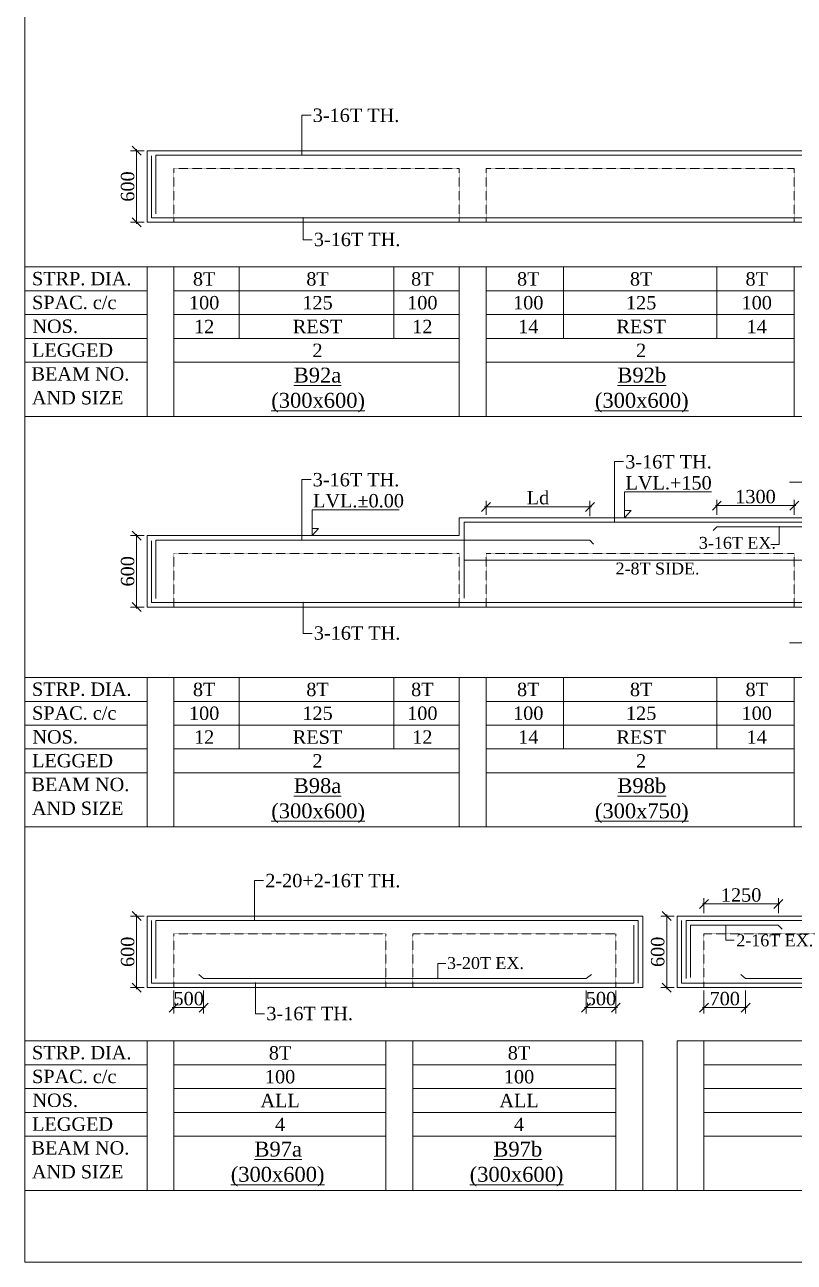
# Model space of a CAD drawing. Header units: millimetres. Extents: x 9781889 to 10654170, y -7832723 to -7608561.
# Drawn here: x 10258805 to 10271728, y -7801878 to -7781097 of the extents above; entities that cross this region are included whole.
import ezdxf
from ezdxf.enums import TextEntityAlignment as Align

# ---------------------------------------------------------------- set-up
doc = ezdxf.new("R2010")
doc.units = ezdxf.units.MM
doc.header["$LTSCALE"] = 10
doc.header["$PDMODE"] = 3
doc.linetypes.add('HIDDEN', pattern=[0.375, 0.25, -0.125])
for name, color, linetype, lineweight in [('LVL', 3, 'Continuous', 0), ('S-CUT OUT LINE', 9, 'Continuous', 0), ('S-DIM L.S.', 7, 'Continuous', 0), ('S-L.S.SECTION', 5, 'Continuous', 0), ('S-L.S.SLAB LINE', 252, 'HIDDEN', 0), ('S-L.S.STEEL', 1, 'Continuous', 9), ('S-L.S.STEEL 1', 6, 'Continuous', 0), ('S-SECTION MARK', 7, 'Continuous', 0), ('S-SHEET', 251, 'Continuous', 0), ('S-TEXT', 7, 'Continuous', 0), ('S-TEXT L.S. BEAM NO.', 30, 'Continuous', 0), ('S-TEXT. L.S.', 7, 'Continuous', 0)]:
    doc.layers.add(name, color=color, linetype=linetype, lineweight=lineweight)
doc.styles.add('135', font='arial.ttf', dxfattribs={"width": 0.8, "height": 135})
doc.styles.get("Standard").update_dxf_attribs({"font": 'arial.ttf'})
doc.styles.add('TEXT', font='times.ttf')
doc.dimstyles.new('75', dxfattribs={"dimtxt": 135, "dimasz": 90, "dimexe": 0.1, "dimexo": 0.03, "dimgap": 0.09, "dimtad": 1, "dimdec": 0, "dimzin": 0, "dimdsep": 46, "dimtxsty": '135', "dimblk": 'ARCHTICK', "dimcen": 0.09, "dimclrd": 256, "dimclre": 256, "dimclrt": 256, "dimadec": 0, "dimazin": 0, "dimtfac": 1, "dimtdec": 0, "dimtofl": 0, "dimtmove": 1, "dimatfit": 3, "dimldrblk": 'DOTSMALL', "dimfxl": 1, "dimtolj": 1, "dimtzin": 0, "dimlwd": -1, "dimlwe": -1, "dimarcsym": 0})
doc.dimstyles.new('SETU_1', dxfattribs={"dimtxt": 200, "dimasz": 150, "dimexe": 100, "dimexo": 50, "dimgap": 35, "dimtad": 1, "dimdec": 0, "dimzin": 0, "dimdsep": 46, "dimtxsty": 'Standard', "dimblk": 'OBLIQUE', "dimcen": 150, "dimdle": 25, "dimclrd": 256, "dimclre": 7, "dimclrt": 256, "dimadec": 0, "dimazin": 0, "dimtfac": 1, "dimtdec": 0, "dimtofl": 0, "dimtmove": 1, "dimatfit": 3, "dimfxl": 1, "dimtolj": 1, "dimtzin": 0, "dimlwd": -1, "dimlwe": 5, "dimarcsym": 1})

# ---------------------------------------------------------------- blocks, each defined once
blk = doc.blocks.new('_ArchTick')
at = {"color": 0, "linetype": 'ByBlock', "const_width": 0.15}
blk.add_lwpolyline([(-0.5, -0.5), (0.5, 0.5)], dxfattribs=at)
blk = doc.blocks.new('_Oblique')
at = {"color": 0, "linetype": 'ByBlock', "lineweight": -2}
blk.add_line((-0.5, -0.5), (0.5, 0.5), dxfattribs=at)
blk = doc.blocks.new('*D725')
at = {"layer": 'Defpoints', "color": 0, "transparency": 16777216}
for p in [(10260858, -7783213), (10260683, -7784413), (10260858, -7784413)]:
    blk.add_point(p, dxfattribs=at)
at = {"layer": 'S-DIM L.S.', "color": 7, "lineweight": 5, "transparency": 16777216}
for p, q in [((10260808, -7783213), (10260583, -7783213)), ((10260808, -7784413), (10260583, -7784413))]:
    blk.add_line(p, q, dxfattribs=at)
at = {"layer": 'S-DIM L.S.', "transparency": 16777216}
blk.add_line((10260683, -7783188), (10260683, -7784438), dxfattribs=at)
at = {"layer": 'S-DIM L.S.', "transparency": 16777216, "xscale": 150, "yscale": 150, "zscale": 150}
for p, rotation in [((10260683, -7783213), 90), ((10260683, -7784413), 270)]:
    blk.add_blockref('_Oblique', p, dxfattribs=dict(at, rotation=rotation))
at = {"layer": 'S-DIM L.S.', "transparency": 16777216, "insert": (10260534, -7783813), "char_height": 225, "attachment_point": 5, "rotation": 90, "style": 'TEXT'}
blk.add_mtext('\\A1;600', dxfattribs=at)
blk = doc.blocks.new('*D737')
at = {"layer": 'Defpoints', "color": 0, "transparency": 16777216}
for p in [(10260858, -7796065), (10260683, -7797265), (10260858, -7797265)]:
    blk.add_point(p, dxfattribs=at)
at = {"layer": 'S-DIM L.S.', "color": 7, "lineweight": 5, "transparency": 16777216}
for p, q in [((10260808, -7796065), (10260583, -7796065)), ((10260808, -7797265), (10260583, -7797265))]:
    blk.add_line(p, q, dxfattribs=at)
at = {"layer": 'S-DIM L.S.', "transparency": 16777216}
blk.add_line((10260683, -7796040), (10260683, -7797290), dxfattribs=at)
at = {"layer": 'S-DIM L.S.', "transparency": 16777216, "xscale": 150, "yscale": 150, "zscale": 150}
for p, rotation in [((10260683, -7796065), 90), ((10260683, -7797265), 270)]:
    blk.add_blockref('_Oblique', p, dxfattribs=dict(at, rotation=rotation))
at = {"layer": 'S-DIM L.S.', "transparency": 16777216, "insert": (10260534, -7796665), "char_height": 225, "attachment_point": 5, "rotation": 90, "style": 'TEXT'}
blk.add_mtext('\\A1;600', dxfattribs=at)
blk = doc.blocks.new('*D738')
at = {"layer": 'Defpoints', "color": 0, "transparency": 16777216}
for p in [(10261308, -7797265, 0), (10261808, -7797265, 0), (10261308, -7797601)]:
    blk.add_point(p, dxfattribs=at)
at = {"layer": 'S-DIM L.S.', "color": 7, "lineweight": 5, "transparency": 16777216}
for p, q in [((10261308, -7797315), (10261308, -7797701)), ((10261808, -7797315), (10261808, -7797701))]:
    blk.add_line(p, q, dxfattribs=at)
at = {"layer": 'S-DIM L.S.', "transparency": 16777216}
blk.add_line((10261833, -7797601), (10261283, -7797601), dxfattribs=at)
at = {"layer": 'S-DIM L.S.', "transparency": 16777216, "xscale": 150, "yscale": 150, "zscale": 150, "rotation": 180}
blk.add_blockref('_Oblique', (10261308, -7797601), dxfattribs=at)
at = {"layer": 'S-DIM L.S.', "transparency": 16777216, "xscale": 150, "yscale": 150, "zscale": 150}
blk.add_blockref('_Oblique', (10261808, -7797601), dxfattribs=at)
at = {"layer": 'S-DIM L.S.', "transparency": 16777216, "insert": (10261558, -7797452), "char_height": 225, "attachment_point": 5, "style": 'TEXT'}
blk.add_mtext('\\A1;500', dxfattribs=at)
blk = doc.blocks.new('*D739')
at = {"layer": 'Defpoints', "color": 0, "transparency": 16777216}
for p in [(10268232, -7797265, 0), (10268732, -7797265, 0), (10268732, -7797601)]:
    blk.add_point(p, dxfattribs=at)
at = {"layer": 'S-DIM L.S.', "color": 7, "lineweight": 5, "transparency": 16777216}
for p, q in [((10268232, -7797315), (10268232, -7797701)), ((10268732, -7797315), (10268732, -7797701))]:
    blk.add_line(p, q, dxfattribs=at)
at = {"layer": 'S-DIM L.S.', "transparency": 16777216}
blk.add_line((10268207, -7797601), (10268757, -7797601), dxfattribs=at)
at = {"layer": 'S-DIM L.S.', "transparency": 16777216, "xscale": 150, "yscale": 150, "zscale": 150, "rotation": 180}
blk.add_blockref('_Oblique', (10268232, -7797601), dxfattribs=at)
at = {"layer": 'S-DIM L.S.', "transparency": 16777216, "xscale": 150, "yscale": 150, "zscale": 150}
blk.add_blockref('_Oblique', (10268732, -7797601), dxfattribs=at)
at = {"layer": 'S-DIM L.S.', "transparency": 16777216, "insert": (10268482, -7797452), "char_height": 225, "attachment_point": 5, "style": 'TEXT'}
blk.add_mtext('\\A1;500', dxfattribs=at)
blk = doc.blocks.new('*D743')
at = {"layer": 'Defpoints', "color": 0, "transparency": 16777216}
for p in [(10260858, -7789675), (10260683, -7790875), (10260858, -7790875)]:
    blk.add_point(p, dxfattribs=at)
at = {"layer": 'S-DIM L.S.', "color": 7, "lineweight": 5, "transparency": 16777216}
for p, q in [((10260808, -7789675), (10260583, -7789675)), ((10260808, -7790875), (10260583, -7790875))]:
    blk.add_line(p, q, dxfattribs=at)
at = {"layer": 'S-DIM L.S.', "transparency": 16777216}
blk.add_line((10260683, -7789650), (10260683, -7790900), dxfattribs=at)
at = {"layer": 'S-DIM L.S.', "transparency": 16777216, "xscale": 150, "yscale": 150, "zscale": 150}
for p, rotation in [((10260683, -7789675), 90), ((10260683, -7790875), 270)]:
    blk.add_blockref('_Oblique', p, dxfattribs=dict(at, rotation=rotation))
at = {"layer": 'S-DIM L.S.', "transparency": 16777216, "insert": (10260534, -7790275), "char_height": 225, "attachment_point": 5, "rotation": 90, "style": 'TEXT'}
blk.add_mtext('\\A1;600', dxfattribs=at)
blk = doc.blocks.new('*D744')
at = {"layer": 'Defpoints', "color": 0, "transparency": 16777216}
for p in [(10271728, -7789172), (10270428, -7789375, 0), (10271728, -7789375, 0)]:
    blk.add_point(p, dxfattribs=at)
at = {"layer": 'S-DIM L.S.', "color": 7, "lineweight": 5, "transparency": 16777216}
for p, q in [((10270428, -7789325), (10270428, -7789072)), ((10271728, -7789325), (10271728, -7789072))]:
    blk.add_line(p, q, dxfattribs=at)
at = {"layer": 'S-DIM L.S.', "transparency": 16777216}
blk.add_line((10270403, -7789172), (10271753, -7789172), dxfattribs=at)
at = {"layer": 'S-DIM L.S.', "transparency": 16777216, "xscale": 150, "yscale": 150, "zscale": 150, "rotation": 180}
blk.add_blockref('_Oblique', (10270428, -7789172), dxfattribs=at)
at = {"layer": 'S-DIM L.S.', "transparency": 16777216, "xscale": 150, "yscale": 150, "zscale": 150}
blk.add_blockref('_Oblique', (10271728, -7789172), dxfattribs=at)
at = {"layer": 'S-DIM L.S.', "transparency": 16777216, "insert": (10271078, -7789022), "char_height": 225, "attachment_point": 5, "style": 'TEXT'}
blk.add_mtext('\\A1;1300', dxfattribs=at)
blk = doc.blocks.new('*D758')
at = {"layer": 'Defpoints', "color": 0, "transparency": 16777216}
for p in [(10269761, -7796065), (10269586, -7797265), (10269761, -7797265)]:
    blk.add_point(p, dxfattribs=at)
at = {"layer": 'S-DIM L.S.', "color": 7, "lineweight": 5, "transparency": 16777216}
for p, q in [((10269711, -7796065), (10269486, -7796065)), ((10269711, -7797265), (10269486, -7797265))]:
    blk.add_line(p, q, dxfattribs=at)
at = {"layer": 'S-DIM L.S.', "transparency": 16777216}
blk.add_line((10269586, -7796040), (10269586, -7797290), dxfattribs=at)
at = {"layer": 'S-DIM L.S.', "transparency": 16777216, "xscale": 150, "yscale": 150, "zscale": 150}
for p, rotation in [((10269586, -7796065), 90), ((10269586, -7797265), 270)]:
    blk.add_blockref('_Oblique', p, dxfattribs=dict(at, rotation=rotation))
at = {"layer": 'S-DIM L.S.', "transparency": 16777216, "insert": (10269436, -7796665), "char_height": 225, "attachment_point": 5, "rotation": 90, "style": 'TEXT'}
blk.add_mtext('\\A1;600', dxfattribs=at)
blk = doc.blocks.new('*D750')
at = {"layer": 'Defpoints', "color": 0, "transparency": 16777216}
for p in [(10270211, -7795861), (10270211, -7796065, 0), (10271461, -7796065, 0)]:
    blk.add_point(p, dxfattribs=at)
at = {"layer": 'S-DIM L.S.', "transparency": 16777216}
blk.add_line((10271486, -7795861), (10270186, -7795861), dxfattribs=at)
at = {"layer": 'S-DIM L.S.', "color": 7, "lineweight": 5, "transparency": 16777216}
for p, q in [((10270211, -7796015), (10270211, -7795761)), ((10271461, -7796015), (10271461, -7795761))]:
    blk.add_line(p, q, dxfattribs=at)
at = {"layer": 'S-DIM L.S.', "transparency": 16777216, "xscale": 150, "yscale": 150, "zscale": 150, "rotation": 180}
blk.add_blockref('_Oblique', (10270211, -7795861), dxfattribs=at)
at = {"layer": 'S-DIM L.S.', "transparency": 16777216, "xscale": 150, "yscale": 150, "zscale": 150}
blk.add_blockref('_Oblique', (10271461, -7795861), dxfattribs=at)
at = {"layer": 'S-DIM L.S.', "transparency": 16777216, "insert": (10270836, -7795712), "char_height": 225, "attachment_point": 5, "style": 'TEXT'}
blk.add_mtext('\\A1;1250', dxfattribs=at)
blk = doc.blocks.new('*D752')
at = {"layer": 'Defpoints', "color": 0, "transparency": 16777216}
for p in [(10270211, -7797265, 0), (10270911, -7797265, 0), (10270211, -7797601)]:
    blk.add_point(p, dxfattribs=at)
at = {"layer": 'S-DIM L.S.', "color": 7, "lineweight": 5, "transparency": 16777216}
for p, q in [((10270211, -7797315), (10270211, -7797701)), ((10270911, -7797315), (10270911, -7797701))]:
    blk.add_line(p, q, dxfattribs=at)
at = {"layer": 'S-DIM L.S.', "transparency": 16777216}
blk.add_line((10270936, -7797601), (10270186, -7797601), dxfattribs=at)
at = {"layer": 'S-DIM L.S.', "transparency": 16777216, "xscale": 150, "yscale": 150, "zscale": 150, "rotation": 180}
blk.add_blockref('_Oblique', (10270211, -7797601), dxfattribs=at)
at = {"layer": 'S-DIM L.S.', "transparency": 16777216, "xscale": 150, "yscale": 150, "zscale": 150}
blk.add_blockref('_Oblique', (10270911, -7797601), dxfattribs=at)
at = {"layer": 'S-DIM L.S.', "transparency": 16777216, "insert": (10270561, -7797452), "char_height": 225, "attachment_point": 5, "style": 'TEXT'}
blk.add_mtext('\\A1;700', dxfattribs=at)
blk = doc.blocks.new('*D1774')
at = {"layer": 'Defpoints', "color": 0, "transparency": 16777216}
for p in [(10268296, -7789193), (10266553, -7789375, 0), (10268296, -7789397)]:
    blk.add_point(p, dxfattribs=at)
at = {"layer": 'S-DIM L.S.', "transparency": 16777216}
blk.add_line((10266528, -7789193), (10268321, -7789193), dxfattribs=at)
at = {"layer": 'S-DIM L.S.', "color": 7, "lineweight": 5, "transparency": 16777216}
for p, q in [((10266553, -7789325), (10266553, -7789093)), ((10268296, -7789347), (10268296, -7789093))]:
    blk.add_line(p, q, dxfattribs=at)
at = {"layer": 'S-DIM L.S.', "transparency": 16777216, "xscale": 150, "yscale": 150, "zscale": 150, "rotation": 180}
blk.add_blockref('_Oblique', (10266553, -7789193), dxfattribs=at)
at = {"layer": 'S-DIM L.S.', "transparency": 16777216, "xscale": 150, "yscale": 150, "zscale": 150}
blk.add_blockref('_Oblique', (10268296, -7789193), dxfattribs=at)
at = {"layer": 'S-DIM L.S.', "transparency": 16777216, "insert": (10267424, -7789040), "char_height": 225, "attachment_point": 5, "style": 'TEXT'}
blk.add_mtext('\\A1;Ld', dxfattribs=at)

msp = doc.modelspace()

# ---------------------------------------------------------------- linework, layer by layer
at = {"layer": 'LVL', "linetype": 'Continuous', "elevation": 0}
for points in [[(10270340.4, -7788940.4), (10268879.2, -7788940.4), (10268879.2, -7789375.4), (10268987.3, -7789253.3), (10268879.2, -7789253.3)], [(10265092.4, -7789240.4), (10263631.2, -7789240.4), (10263631.2, -7789675.4), (10263739.4, -7789553.3), (10263631.2, -7789553.3)]]:
    msp.add_lwpolyline(points, dxfattribs=at)
at = {"layer": 'S-CUT OUT LINE', "color": 5, "elevation": 0}
for points in [[(10271649.9, -7788775.4), (10273118.3, -7788775.4), (10273146.2, -7788852.3), (10273202.2, -7788698.6), (10273230.2, -7788775.4), (10274667.3, -7788775.4)], [(10271649.9, -7791475.4), (10273118.3, -7791475.4), (10273146.2, -7791398.6), (10273202.2, -7791552.3), (10273230.2, -7791475.4), (10274667.3, -7791475.4)]]:
    msp.add_lwpolyline(points, dxfattribs=at)
at = {"layer": 'S-L.S.SECTION'}
for p, q in [((10260858.2, -7783213.2, 0), (10278463.2, -7783213.2, 0)), ((10260858.2, -7783213.2, 0), (10260858.2, -7784413.2, 0)), ((10260858.2, -7784413.2, 0), (10283467, -7784413.2, 0)), ((10266103.2, -7789375.4, 0), (10274608.2, -7789375.4, 0)), ((10266103.2, -7789675.4, 0), (10266103.2, -7789375.4, 0)), ((10260858.2, -7789675.4, 0), (10266103.2, -7789675.4, 0)), ((10260858.2, -7789675.4, 0), (10260858.2, -7790875.4, 0)), ((10260858.2, -7790875.4, 0), (10283467, -7790875.4, 0)), ((10260858.2, -7796065.3, 0), (10269183.1, -7796065.3, 0)), ((10260858.2, -7796065.3, 0), (10260858.2, -7797265.3, 0)), ((10269183.1, -7797265.3, 0), (10269183.1, -7796065.3, 0)), ((10269760.7, -7796065.3, 0), (10275811.2, -7796065.3, 0)), ((10269760.7, -7796065.3, 0), (10269760.7, -7797265.3, 0)), ((10260858.2, -7797265.3, 0), (10269183.1, -7797265.3, 0)), ((10269760.7, -7797265.3, 0), (10275811.2, -7797265.3, 0))]:
    msp.add_line(p, q, dxfattribs=at)
at = {"layer": 'S-L.S.SLAB LINE', "ltscale": 0.3}
for p, q in [((10261308.2, -7783513.2, 0), (10266103.2, -7783513.2, 0)), ((10261308.2, -7783513.2, 0), (10261308.2, -7784413.2, 0)), ((10266103.2, -7783513.2, 0), (10266103.2, -7784413.2, 0)), ((10266553.2, -7783513.2, 0), (10271728.2, -7783513.2, 0)), ((10266553.2, -7783513.2, 0), (10266553.2, -7784413.2, 0)), ((10271728.2, -7783513.2, 0), (10271728.2, -7784413.2, 0)), ((10261308.2, -7789975.4, 0), (10266103.2, -7789975.4, 0)), ((10261308.2, -7789975.4, 0), (10261308.2, -7790875.4, 0)), ((10266103.2, -7789975.4, 0), (10266103.2, -7790875.4, 0)), ((10266553.2, -7789975.4, 0), (10271728.2, -7789975.4, 0)), ((10266553.2, -7789975.4, 0), (10266553.2, -7790875.4, 0)), ((10271728.2, -7789975.4, 0), (10271728.2, -7790875.4, 0)), ((10260858.2, -7796365.3, 0), (10260858.2, -7796365.3, 0)), ((10261308.2, -7796365.3, 0), (10264870.3, -7796365.3, 0)), ((10261308.2, -7796365.3, 0), (10261308.2, -7797265.3, 0)), ((10264870.3, -7796365.3, 0), (10264870.3, -7797265.3, 0)), ((10265320.3, -7796365.3, 0), (10268733.1, -7796365.3, 0)), ((10265320.3, -7796365.3, 0), (10265320.3, -7797265.3, 0)), ((10268733.1, -7796365.3, 0), (10268733.1, -7797265.3, 0)), ((10269760.7, -7796365.3, 0), (10269760.7, -7796365.3, 0)), ((10270210.7, -7796365.3, 0), (10275211.2, -7796365.3, 0)), ((10270210.7, -7796365.3, 0), (10270210.7, -7797265.3, 0))]:
    msp.add_line(p, q, dxfattribs=at)
at = {"layer": 'S-L.S.STEEL'}
for p, q in [((10260933.2, -7783300.7, 0), (10260933.2, -7784338.2, 0)), ((10261008.2, -7783288.2, 0), (10261008.2, -7784270.8, 0)), ((10260933.2, -7784338.2, 0), (10283396.1, -7784338.2, 0)), ((10266185, -7789450.4, 0), (10266185, -7790725.2, 0)), ((10260933.2, -7789763, 0), (10260933.2, -7790800.4, 0)), ((10261008.2, -7789750.4, 0), (10261008.2, -7790733, 0)), ((10268295.8, -7789750.4, 0), (10268358.9, -7789817.3, 0)), ((10260933.2, -7790800.4, 0), (10283396.1, -7790800.4, 0)), ((10260933.2, -7797190.3, 0), (10260933.2, -7796140.3, 0)), ((10261008.2, -7796140.3, 0), (10269108.1, -7796140.3, 0)), ((10261008.2, -7797110.6, 0), (10261008.2, -7796140.3, 0)), ((10269108.1, -7797190.3, 0), (10269108.1, -7796140.3, 0)), ((10269835.7, -7797190.3, 0), (10269835.7, -7796140.3, 0)), ((10269910.7, -7796140.3, 0), (10275736.2, -7796140.3, 0)), ((10269910.7, -7797110.6, 0), (10269910.7, -7796140.3, 0)), ((10269033.1, -7797190.3, 0), (10269033.1, -7796215.3, 0)), ((10271460.8, -7796215.3, 0), (10269985.7, -7796215.3, 0)), ((10269985.7, -7797094.1, 0), (10269985.7, -7796215.3, 0)), ((10271460.8, -7796215.3, 0), (10271524, -7796282.1, 0)), ((10260933.2, -7797190.3, 0), (10269033.1, -7797190.3, 0)), ((10269835.7, -7797190.3, 0), (10275661.2, -7797190.3, 0))]:
    msp.add_line(p, q, dxfattribs=at)
at = {"layer": 'S-L.S.STEEL', "elevation": 0}
for points in [[(10268321.9, -7797047), (10268232.4, -7797115.3), (10261808.3, -7797115.3), (10261726.3, -7797044.5)], [(10274600.6, -7797047), (10274511.1, -7797115.3), (10270910.8, -7797115.3), (10270828.8, -7797044.5)]]:
    msp.add_lwpolyline(points, dxfattribs=at)
at = {"layer": 'S-L.S.STEEL'}
for points in [[(10261008.2, -7783288.2, 0), (10278396, -7783288.2, 0), (10278396, -7784215.3, 0)], [(10266185, -7789450.4, 0), (10274530.2, -7789450.4, 0)], [(10274449.8, -7789525.4, 0), (10270428.2, -7789525.4, 0), (10270365, -7789592.3, 0)], [(10261008.2, -7789750.4, 0), (10268295.8, -7789750.4, 0)]]:
    msp.add_polyline3d(points, dxfattribs=at)
at = {"layer": 'S-L.S.STEEL 1'}
msp.add_line((10266185, -7790087.8, 0), (10274449.8, -7790087.8, 0), dxfattribs=at)
at = {"layer": 'S-SHEET'}
for p, q in [((10258805, -7785164.4, 0), (10260858.2, -7785164.4, 0)), ((10258805, -7785164.4), (10258805, -7787673.7)), ((10260858.2, -7785164.4, 0), (10283467, -7785164.4, 0)), ((10260858.2, -7785164.4, 0), (10260858.2, -7787673.7, 0)), ((10261308.2, -7785164.4, 0), (10261308.2, -7787673.7, 0)), ((10262408.2, -7785164.4, 0), (10262408.2, -7786364.4, 0)), ((10265003.2, -7785164.4, 0), (10265003.2, -7786364.4, 0)), ((10266103.2, -7785164.4, 0), (10266103.2, -7787673.7, 0)), ((10266553.2, -7785164.4, 0), (10266553.2, -7787673.7, 0)), ((10267853.2, -7785164.4, 0), (10267853.2, -7786364.4, 0)), ((10270428.2, -7785164.4, 0), (10270428.2, -7786364.4, 0)), ((10271728.2, -7785164.4, 0), (10271728.2, -7787673.7, 0)), ((10258805, -7785564.4, 0), (10260858.2, -7785564.4, 0)), ((10261308.2, -7785564.4, 0), (10266103.2, -7785564.4, 0)), ((10266553.2, -7785564.4, 0), (10271728.2, -7785564.4, 0)), ((10258805, -7785964.4, 0), (10260858.2, -7785964.4, 0)), ((10261308.2, -7785964.4, 0), (10266103.2, -7785964.4, 0)), ((10266553.2, -7785964.4, 0), (10271728.2, -7785964.4, 0)), ((10258805, -7786364.4, 0), (10260858.2, -7786364.4, 0)), ((10261308.2, -7786364.4, 0), (10266103.2, -7786364.4, 0)), ((10266553.2, -7786364.4, 0), (10271728.2, -7786364.4, 0)), ((10258805, -7786764.4, 0), (10260858.2, -7786764.4, 0)), ((10261308.2, -7786764.4, 0), (10266103.2, -7786764.4, 0)), ((10266553.2, -7786764.4, 0), (10271728.2, -7786764.4, 0)), ((10258805, -7787673.7, 0), (10260858.2, -7787673.7, 0)), ((10258805, -7787673.7), (10310139.2, -7787673.7)), ((10260858.2, -7787673.7, 0), (10283467, -7787673.7, 0)), ((10258805, -7792058.7, 0), (10260858.2, -7792058.7, 0)), ((10258805, -7792058.7), (10258805, -7794568)), ((10260858.2, -7792058.7, 0), (10283467, -7792058.7, 0)), ((10260858.2, -7792058.7, 0), (10260858.2, -7794568, 0)), ((10261308.2, -7792058.7, 0), (10261308.2, -7794568, 0)), ((10262408.2, -7792058.7, 0), (10262408.2, -7793258.7, 0)), ((10265003.2, -7792058.7, 0), (10265003.2, -7793258.7, 0)), ((10266103.2, -7792058.7, 0), (10266103.2, -7794568, 0)), ((10266553.2, -7792058.7, 0), (10266553.2, -7794568, 0)), ((10267853.2, -7792058.7, 0), (10267853.2, -7793258.7, 0)), ((10270428.2, -7792058.7, 0), (10270428.2, -7793258.7, 0)), ((10271728.2, -7792058.7, 0), (10271728.2, -7794568, 0)), ((10258805, -7792458.7, 0), (10260858.2, -7792458.7, 0)), ((10261308.2, -7792458.7, 0), (10266103.2, -7792458.7, 0)), ((10266553.2, -7792458.7, 0), (10271728.2, -7792458.7, 0)), ((10258805, -7792858.7, 0), (10260858.2, -7792858.7, 0)), ((10261308.2, -7792858.7, 0), (10266103.2, -7792858.7, 0)), ((10266553.2, -7792858.7, 0), (10271728.2, -7792858.7, 0)), ((10258805, -7793258.7, 0), (10260858.2, -7793258.7, 0)), ((10261308.2, -7793258.7, 0), (10266103.2, -7793258.7, 0)), ((10266553.2, -7793258.7, 0), (10271728.2, -7793258.7, 0)), ((10258805, -7793658.7, 0), (10260858.2, -7793658.7, 0)), ((10261308.2, -7793658.7, 0), (10266103.2, -7793658.7, 0)), ((10266553.2, -7793658.7, 0), (10271728.2, -7793658.7, 0)), ((10258805, -7794568, 0), (10260858.2, -7794568, 0)), ((10258805, -7794568), (10310139.2, -7794568)), ((10260858.2, -7794568, 0), (10283467, -7794568, 0)), ((10258805, -7798161.8, 0), (10260858.2, -7798161.8, 0)), ((10258805, -7798161.8), (10258805, -7800671)), ((10260858.2, -7798161.8, 0), (10269183.1, -7798161.8, 0)), ((10260858.2, -7798161.8, 0), (10260858.2, -7800671, 0)), ((10261308.2, -7798161.8, 0), (10261308.2, -7800671, 0)), ((10264870.3, -7798161.8, 0), (10264870.3, -7800671, 0)), ((10265320.3, -7798161.8, 0), (10265320.3, -7800671, 0)), ((10268733.1, -7798161.8, 0), (10268733.1, -7800671, 0)), ((10269183.1, -7798161.8, 0), (10269183.1, -7800671, 0)), ((10269760.7, -7798161.8, 0), (10275811.2, -7798161.8, 0)), ((10269760.7, -7798161.8, 0), (10269760.7, -7800671, 0)), ((10270210.7, -7798161.8, 0), (10270210.7, -7800671, 0)), ((10258805, -7798561.8, 0), (10260858.2, -7798561.8, 0)), ((10261308.2, -7798561.8, 0), (10264870.3, -7798561.8, 0)), ((10265320.3, -7798561.8, 0), (10268733.1, -7798561.8, 0)), ((10270210.7, -7798561.8, 0), (10275211.2, -7798561.8, 0)), ((10258805, -7798961.8, 0), (10260858.2, -7798961.8, 0)), ((10261308.2, -7798961.8, 0), (10264870.3, -7798961.8, 0)), ((10265320.3, -7798961.8, 0), (10268733.1, -7798961.8, 0)), ((10270210.7, -7798961.8, 0), (10275211.2, -7798961.8, 0)), ((10258805, -7799361.8, 0), (10260858.2, -7799361.8, 0)), ((10261308.2, -7799361.8, 0), (10264870.3, -7799361.8, 0)), ((10265320.3, -7799361.8, 0), (10268733.1, -7799361.8, 0)), ((10270210.7, -7799361.8, 0), (10275211.2, -7799361.8, 0)), ((10258805, -7799761.8, 0), (10260858.2, -7799761.8, 0)), ((10261308.2, -7799761.8, 0), (10264870.3, -7799761.8, 0)), ((10265320.3, -7799761.8, 0), (10268733.1, -7799761.8, 0)), ((10270210.7, -7799761.8, 0), (10275211.2, -7799761.8, 0)), ((10258805, -7800671), (10310139.2, -7800671)), ((10258805, -7800671, 0), (10260858.2, -7800671, 0)), ((10260858.2, -7800671, 0), (10269183.1, -7800671, 0)), ((10269760.7, -7800671, 0), (10275811.2, -7800671, 0))]:
    msp.add_line(p, q, dxfattribs=at)
msp.add_lwpolyline([(10258805, -7760218.1), (10310139.2, -7760218.1), (10310139.2, -7801877.7), (10258805, -7801877.7)], close=True, dxfattribs=at)

# ---------------------------------------------------------------- texts
at = {"layer": 'LVL', "style": 'TEXT'}
for s, p in [('LVL.+150', (10268894.9, -7788902, 0)), ('LVL.%%P0.00', (10263647, -7789202, 0))]:
    msp.add_text(s, height=225, dxfattribs=at).set_placement(p)
at = {"layer": 'S-L.S.STEEL 1', "style": 'TEXT'}
msp.add_text('2-8T SIDE.', height=200, dxfattribs=at).set_placement((10268726.9, -7790328.5))
at = {"layer": 'S-TEXT', "style": 'TEXT'}
for s, p in [('STRP. DIA.', (10259761.9, -7785472.5, 0)), ('SPAC. c/c', (10259636.2, -7785872.5, 0)), ('NOS.', (10259315.7, -7786272.5, 0)), ('LEGGED', (10259608.3, -7786672.5, 0)), ('BEAM NO.', (10259739.6, -7787072.5, 0)), ('AND SIZE', (10259694.4, -7787472.5, 0)), ('STRP. DIA.', (10259761.9, -7792366.8, 0)), ('SPAC. c/c', (10259636.2, -7792766.8, 0)), ('NOS.', (10259315.7, -7793166.8, 0)), ('LEGGED', (10259608.3, -7793566.8, 0)), ('BEAM NO.', (10259739.6, -7793966.8, 0)), ('AND SIZE', (10259694.4, -7794366.8, 0)), ('STRP. DIA.', (10259761.9, -7798469.8, 0)), ('SPAC. c/c', (10259636.2, -7798869.8, 0)), ('NOS.', (10259315.7, -7799269.8, 0)), ('LEGGED', (10259608.3, -7799669.8, 0)), ('BEAM NO.', (10259739.6, -7800069.8, 0)), ('AND SIZE', (10259694.4, -7800469.8, 0))]:
    msp.add_text(s, height=225, dxfattribs=at).set_placement(p, align=Align.CENTER)
at = {"layer": 'S-TEXT', "linetype": 'ByBlock', "style": 'TEXT'}
for s, p in [('8T', (10261818.1, -7785364.4, 0)), ('8T', (10263722.2, -7785364.4, 0)), ('8T', (10265482, -7785364.4, 0)), ('8T', (10267261, -7785364.4, 0)), ('8T', (10269157.2, -7785364.4, 0)), ('8T', (10271098.2, -7785364.4, 0)), ('100', (10261818.1, -7785764.4, 0)), ('125', (10263722.2, -7785764.4, 0)), ('100', (10265482, -7785764.4, 0)), ('100', (10267261, -7785764.4, 0)), ('125', (10269157.2, -7785764.4, 0)), ('100', (10271098.2, -7785764.4, 0)), ('12', (10261818.1, -7786164.4, 0)), ('REST', (10263722.2, -7786164.4, 0)), ('12', (10265482, -7786164.4, 0)), ('14', (10267261, -7786164.4, 0)), ('REST', (10269157.2, -7786164.4, 0)), ('14', (10271098.2, -7786164.4, 0)), ('2', (10263722.2, -7786564.4, 0)), ('2', (10269157.2, -7786564.4, 0)), ('8T', (10261818.1, -7792258.7, 0)), ('8T', (10263722.2, -7792258.7, 0)), ('8T', (10265482, -7792258.7, 0)), ('8T', (10267261, -7792258.7, 0)), ('8T', (10269157.2, -7792258.7, 0)), ('8T', (10271098.2, -7792258.7, 0)), ('100', (10261818.1, -7792658.7, 0)), ('125', (10263722.2, -7792658.7, 0)), ('100', (10265482, -7792658.7, 0)), ('100', (10267261, -7792658.7, 0)), ('125', (10269157.2, -7792658.7, 0)), ('100', (10271098.2, -7792658.7, 0)), ('12', (10261818.1, -7793058.7, 0)), ('REST', (10263722.2, -7793058.7, 0)), ('12', (10265482, -7793058.7, 0)), ('14', (10267261, -7793058.7, 0)), ('REST', (10269157.2, -7793058.7, 0)), ('14', (10271098.2, -7793058.7, 0)), ('2', (10263722.2, -7793458.7, 0)), ('2', (10269157.2, -7793458.7, 0)), ('8T', (10263093.3, -7798361.8, 0)), ('8T', (10267105.8, -7798361.8, 0)), ('100', (10263093.3, -7798761.8, 0)), ('100', (10267105.8, -7798761.8, 0)), ('ALL', (10263093.3, -7799161.8, 0)), ('ALL', (10267105.8, -7799161.8, 0)), ('4', (10263093.3, -7799561.8, 0)), ('4', (10267105.8, -7799561.8, 0))]:
    msp.add_text(s, height=225, dxfattribs=at).set_placement(p, align=Align.MIDDLE_CENTER)
at = {"layer": 'S-TEXT L.S. BEAM NO.', "linetype": 'ByBlock', "style": 'TEXT'}
for s, p in [('%%UB92a', (10263323.4, -7787105.1, 0)), ('%%UB92b', (10268758.4, -7787105.1, 0)), ('%%U(300x600)', (10262945.9, -7787528.1, 0)), ('%%U(300x600)', (10268380.9, -7787528.1, 0)), ('%%UB98a', (10263323.4, -7793999.4, 0)), ('%%U(300x600)', (10262945.9, -7794422.4, 0)), ('%%UB97a', (10262663.1, -7800102.4, 0)), ('%%UB97b', (10266675.5, -7800102.4, 0)), ('%%U(300x600)', (10262265.5, -7800525.4, 0)), ('%%U(300x600)', (10266278, -7800525.4, 0))]:
    msp.add_text(s, height=250, dxfattribs=at).set_placement(p)
at = {"layer": 'S-TEXT L.S. BEAM NO.', "color": 91, "linetype": 'ByBlock', "style": 'TEXT'}
for s, p in [('%%UB98b', (10268758.4, -7793999.4, 0)), ('%%U(300x750)', (10268380.9, -7794422.4, 0))]:
    msp.add_text(s, height=250, dxfattribs=at).set_placement(p)
at = {"layer": 'S-TEXT. L.S.', "style": 'TEXT'}
for s, height, p in [('3-16T TH.', 225, (10263641.6, -7782728.9, 0)), ('3-16T TH.', 225, (10263659.9, -7784814.3, 0)), ('3-16T TH.', 225, (10268889.5, -7788548.3, 0)), ('3-16T TH.', 225, (10263641.6, -7788848.3, 0)), ('3-16T EX.', 200, (10270126.6, -7789897, 0)), ('3-16T TH.', 225, (10263659.9, -7791423.3, 0)), ('2-20+2-16T TH.', 225, (10262844.5, -7795581, 0)), ('2-16T EX.', 200, (10270755.2, -7796572.8, 0)), ('3-20T EX.', 200, (10265896.3, -7796953.2, 0)), ('3-16T TH.', 225, (10262862.8, -7797813.1, 0))]:
    msp.add_text(s, height=height, dxfattribs=at).set_placement(p)

# ---------------------------------------------------------------- dimensions: what is measured, and where the dimension line sits
at = {"layer": 'S-DIM L.S.', "color": 7}
for base, p1, p2, picture, middle in [((10260683, -7784413.2, 0), (10260858.2, -7783213.2, 0), (10260858.2, -7784413.2, 0), '*D725', (10260533.6, -7783813.2, 0)), ((10260683, -7790875.4, 0), (10260858.2, -7789675.4, 0), (10260858.2, -7790875.4, 0), '*D743', (10260533.6, -7790275.4, 0)), ((10260683, -7797265.3, 0), (10260858.2, -7796065.3, 0), (10260858.2, -7797265.3, 0), '*D737', (10260533.6, -7796665.3, 0)), ((10269585.5, -7797265.3, 0), (10269760.7, -7796065.3, 0), (10269760.7, -7797265.3, 0), '*D758', (10269436.1, -7796665.3, 0))]:
    dim = msp.add_linear_dim(base=base, p1=p1, p2=p2, angle=90, dimstyle='SETU_1', override={"dimtxt": 225, "dimlfac": 0.5, "dimtxsty": 'TEXT'}, dxfattribs=at)
    dim.commit()
    dim.dimension.update_dxf_attribs({"geometry": picture, "text_midpoint": middle})
at = {"layer": 'S-DIM L.S.'}
dim = msp.add_linear_dim(base=(10268295.8, -7789192.6), p1=(10266553.2, -7789375.4, 0), p2=(10268295.8, -7789396.5), text='Ld', dimstyle='SETU_1', override={"dimtxt": 225, "dimtxsty": 'TEXT'}, dxfattribs=at)
dim.commit()
dim.dimension.update_dxf_attribs({"geometry": '*D1774', "text_midpoint": (10267424.5, -7789040)})
dim = msp.add_linear_dim(base=(10271728.2, -7789171.6, 0), p1=(10270428.2, -7789375.4, 0), p2=(10271728.2, -7789375.4, 0), angle=180, dimstyle='SETU_1', override={"dimtxt": 225, "dimtxsty": 'TEXT'}, dxfattribs=at)
dim.commit()
dim.dimension.update_dxf_attribs({"geometry": '*D744', "text_midpoint": (10271078.2, -7789022.2, 0)})
for base, p1, p2, picture, middle in [((10270210.8, -7795861.5, 0), (10271460.8, -7796065.3, 0), (10270210.8, -7796065.3, 0), '*D750', (10270835.8, -7795712, 0)), ((10270210.7, -7797601.3, 0), (10270910.8, -7797265.3, 0), (10270210.7, -7797265.3, 0), '*D752', (10270560.8, -7797451.6, 0))]:
    dim = msp.add_linear_dim(base=base, p1=p1, p2=p2, dimstyle='SETU_1', override={"dimtxt": 225, "dimtxsty": 'TEXT'}, dxfattribs=at)
    dim.commit()
    dim.dimension.update_dxf_attribs({"geometry": picture, "text_midpoint": middle})
dim = msp.add_linear_dim(base=(10261308.2, -7797601.3, 0), p1=(10261808.3, -7797265.3, 0), p2=(10261308.2, -7797265.3, 0), dimstyle='SETU_1', override={"dimtxt": 225, "dimtxsty": 'TEXT'}, dxfattribs=at)
dim.commit()
dim.dimension.update_dxf_attribs({"geometry": '*D738', "text_midpoint": (10261558.3, -7797601.3, 0), "dimtype": 160})
dim = msp.add_linear_dim(base=(10268732.5, -7797601.3, 0), p1=(10268232.4, -7797265.3, 0), p2=(10268732.5, -7797265.3, 0), angle=180, dimstyle='SETU_1', override={"dimtxt": 225, "dimtxsty": 'TEXT'}, dxfattribs=at)
dim.commit()
dim.dimension.update_dxf_attribs({"geometry": '*D739', "text_midpoint": (10268482.4, -7797601.3, 0), "dimtype": 160})

# ---------------------------------------------------------------- leaders
at = {"layer": 'S-SECTION MARK'}
for points in [[(10263459.9, -7783288.2, 0), (10263459.9, -7782613.8, 0), (10263612.5, -7782613.8, 0)], [(10263478.2, -7784334.3, 0), (10263478.2, -7784709.4, 0), (10263630.8, -7784709.4, 0)], [(10268707.8, -7789450.4, 0), (10268707.8, -7788433.1, 0), (10268860.4, -7788433.1, 0)], [(10263459.9, -7789750.4, 0), (10263459.9, -7788733.1, 0), (10263612.5, -7788733.1, 0)], [(10271476.8, -7789525.4, 0), (10271476.8, -7789825.9, 0), (10271337.5, -7789825.9, 0)], [(10263478.2, -7790796.5, 0), (10263478.2, -7791318.4, 0), (10263630.8, -7791318.4, 0)], [(10262662.8, -7796140.3, 0), (10262662.8, -7795465.8, 0), (10262815.4, -7795465.8, 0)], [(10270581.2, -7796215.3, 0), (10270581.2, -7796467.6, 0), (10270720.6, -7796467.6, 0)], [(10265742.4, -7797115.3, 0), (10265742.4, -7796862.9, 0), (10265877.8, -7796862.9, 0)], [(10262681.2, -7797186.3, 0), (10262681.2, -7797708.3, 0), (10262833.7, -7797708.3, 0)]]:
    msp.add_leader(points, dimstyle='75', override={"dimasz": 75}, dxfattribs=at)

doc.saveas('drawing.dxf')
